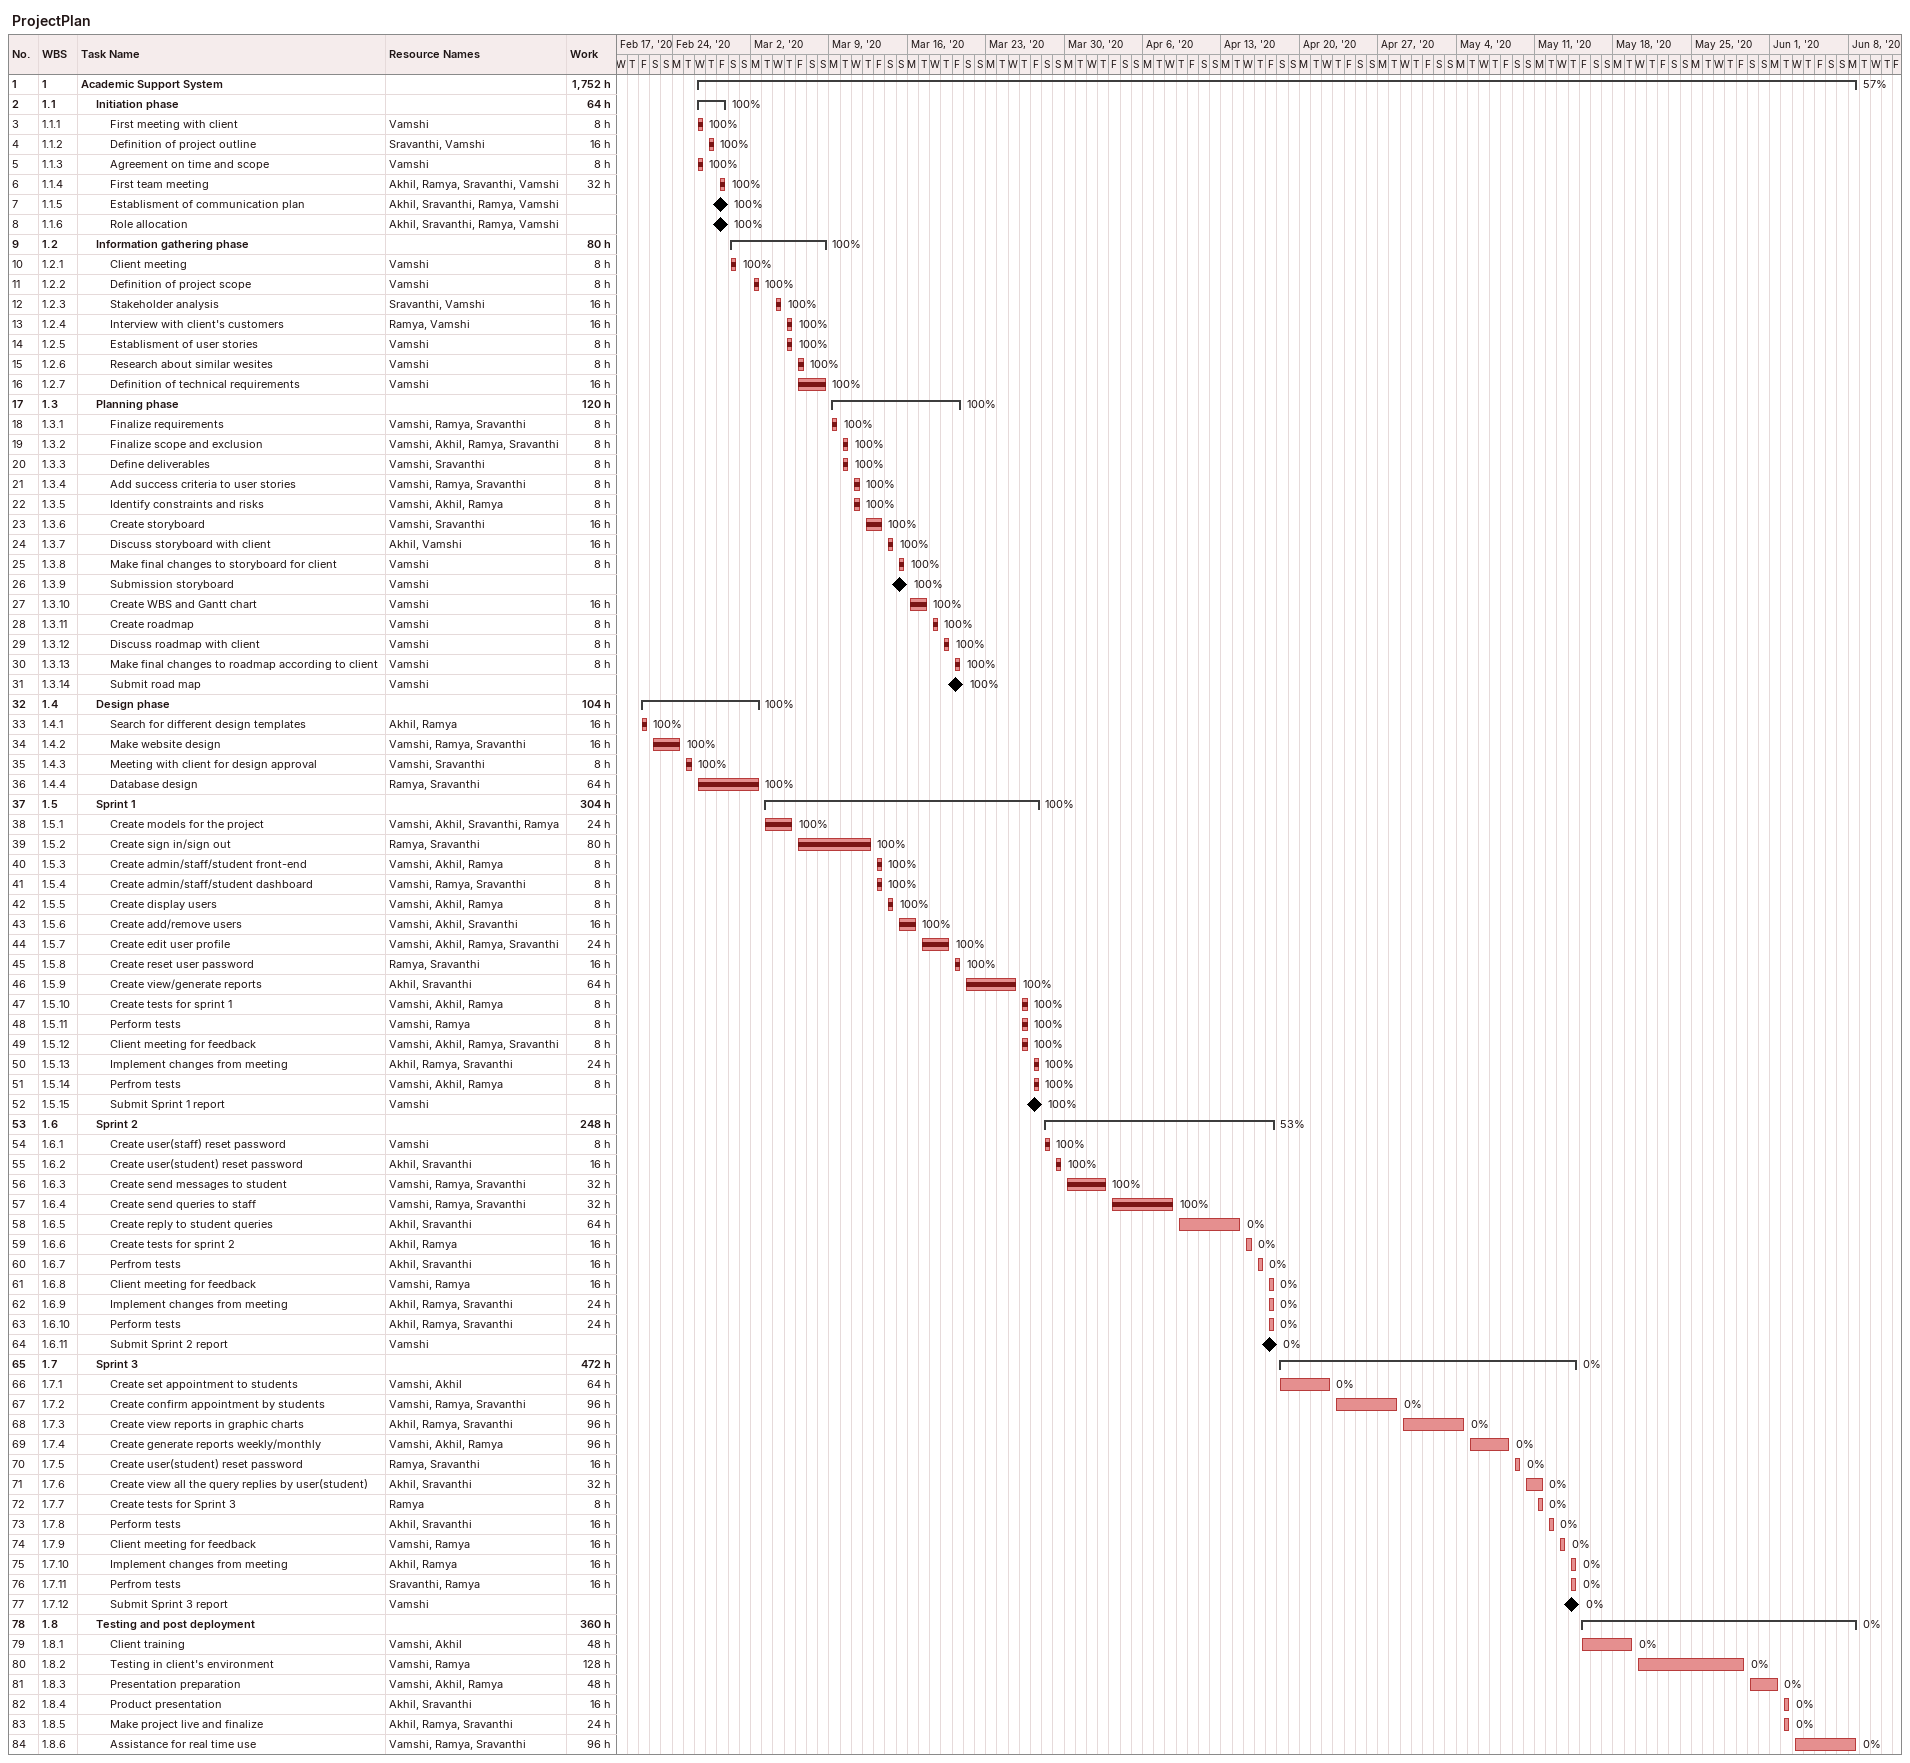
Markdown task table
ProjectPlan

| ID | WBS | Task | Start | Finish | Resources | % complete | Work (h) |
|---|---|---|---|---|---|---|---|
| 1 | 1 | **Academic Support System** | 2020-02-26 | 2020-06-08 |  | 57 | 1752 |
| 2 | 1.1 | **Initiation phase** | 2020-02-26 | 2020-02-28 |  | 100 | 64 |
| 3 | 1.1.1 | First meeting with client | 2020-02-26 | 2020-02-26 | Vamshi | 100 | 8 |
| 4 | 1.1.2 | Definition of project outline | 2020-02-27 | 2020-02-27 | Sravanthi, Vamshi | 100 | 16 |
| 5 | 1.1.3 | Agreement on time and scope | 2020-02-26 | 2020-02-26 | Vamshi | 100 | 8 |
| 6 | 1.1.4 | First team meeting | 2020-02-28 | 2020-02-28 | Akhil, Ramya, Sravanthi, Vamshi | 100 | 32 |
| 7 | 1.1.5 | Establisment of communication plan (milestone) | 2020-02-28 | 2020-02-28 | Akhil, Sravanthi, Ramya, Vamshi | 100 |  |
| 8 | 1.1.6 | Role allocation (milestone) | 2020-02-28 | 2020-02-28 | Akhil, Sravanthi, Ramya, Vamshi | 100 |  |
| 9 | 1.2 | **Information gathering phase** | 2020-02-29 | 2020-03-08 |  | 100 | 80 |
| 10 | 1.2.1 | Client meeting | 2020-02-29 | 2020-02-29 | Vamshi | 100 | 8 |
| 11 | 1.2.2 | Definition of project scope | 2020-03-02 | 2020-03-02 | Vamshi | 100 | 8 |
| 12 | 1.2.3 | Stakeholder analysis | 2020-03-04 | 2020-03-04 | Sravanthi, Vamshi | 100 | 16 |
| 13 | 1.2.4 | Interview with client's customers | 2020-03-05 | 2020-03-05 | Ramya, Vamshi | 100 | 16 |
| 14 | 1.2.5 | Establisment of user stories | 2020-03-05 | 2020-03-05 | Vamshi | 100 | 8 |
| 15 | 1.2.6 | Research about similar wesites | 2020-03-06 | 2020-03-06 | Vamshi | 100 | 8 |
| 16 | 1.2.7 | Definition of technical requirements | 2020-03-06 | 2020-03-08 | Vamshi | 100 | 16 |
| 17 | 1.3 | **Planning phase** | 2020-03-09 | 2020-03-20 |  | 100 | 120 |
| 18 | 1.3.1 | Finalize requirements | 2020-03-09 | 2020-03-09 | Vamshi, Ramya, Sravanthi | 100 | 8 |
| 19 | 1.3.2 | Finalize scope and exclusion | 2020-03-10 | 2020-03-10 | Vamshi, Akhil, Ramya, Sravanthi | 100 | 8 |
| 20 | 1.3.3 | Define deliverables | 2020-03-10 | 2020-03-10 | Vamshi, Sravanthi | 100 | 8 |
| 21 | 1.3.4 | Add success criteria to user stories | 2020-03-11 | 2020-03-11 | Vamshi, Ramya, Sravanthi | 100 | 8 |
| 22 | 1.3.5 | Identify constraints and risks | 2020-03-11 | 2020-03-11 | Vamshi, Akhil, Ramya | 100 | 8 |
| 23 | 1.3.6 | Create storyboard | 2020-03-12 | 2020-03-13 | Vamshi, Sravanthi | 100 | 16 |
| 24 | 1.3.7 | Discuss storyboard with client | 2020-03-14 | 2020-03-14 | Akhil, Vamshi | 100 | 16 |
| 25 | 1.3.8 | Make final changes to storyboard for client | 2020-03-15 | 2020-03-15 | Vamshi | 100 | 8 |
| 26 | 1.3.9 | Submission storyboard (milestone) | 2020-03-15 | 2020-03-15 | Vamshi | 100 |  |
| 27 | 1.3.10 | Create WBS and Gantt chart | 2020-03-16 | 2020-03-17 | Vamshi | 100 | 16 |
| 28 | 1.3.11 | Create roadmap | 2020-03-18 | 2020-03-18 | Vamshi | 100 | 8 |
| 29 | 1.3.12 | Discuss roadmap with client | 2020-03-19 | 2020-03-19 | Vamshi | 100 | 8 |
| 30 | 1.3.13 | Make final changes to roadmap according to client | 2020-03-20 | 2020-03-20 | Vamshi | 100 | 8 |
| 31 | 1.3.14 | Submit road map (milestone) | 2020-03-20 | 2020-03-20 | Vamshi | 100 |  |
| 32 | 1.4 | **Design phase** | 2020-02-21 | 2020-03-02 |  | 100 | 104 |
| 33 | 1.4.1 | Search for different design templates | 2020-02-21 | 2020-02-21 | Akhil, Ramya | 100 | 16 |
| 34 | 1.4.2 | Make website design | 2020-02-22 | 2020-02-24 | Vamshi, Ramya, Sravanthi | 100 | 16 |
| 35 | 1.4.3 | Meeting with client for design approval | 2020-02-25 | 2020-02-25 | Vamshi, Sravanthi | 100 | 8 |
| 36 | 1.4.4 | Database design | 2020-02-26 | 2020-03-02 | Ramya, Sravanthi | 100 | 64 |
| 37 | 1.5 | **Sprint 1** | 2020-03-03 | 2020-03-27 |  | 100 | 304 |
| 38 | 1.5.1 | Create models for the project | 2020-03-03 | 2020-03-05 | Vamshi, Akhil, Sravanthi, Ramya | 100 | 24 |
| 39 | 1.5.2 | Create sign in/sign out | 2020-03-06 | 2020-03-12 | Ramya, Sravanthi | 100 | 80 |
| 40 | 1.5.3 | Create admin/staff/student front-end | 2020-03-13 | 2020-03-13 | Vamshi, Akhil, Ramya | 100 | 8 |
| 41 | 1.5.4 | Create admin/staff/student dashboard | 2020-03-13 | 2020-03-13 | Vamshi, Ramya, Sravanthi | 100 | 8 |
| 42 | 1.5.5 | Create display users | 2020-03-14 | 2020-03-14 | Vamshi, Akhil, Ramya | 100 | 8 |
| 43 | 1.5.6 | Create add/remove users | 2020-03-15 | 2020-03-16 | Vamshi, Akhil, Sravanthi | 100 | 16 |
| 44 | 1.5.7 | Create edit user profile | 2020-03-17 | 2020-03-19 | Vamshi, Akhil, Ramya, Sravanthi | 100 | 24 |
| 45 | 1.5.8 | Create reset user password | 2020-03-20 | 2020-03-20 | Ramya, Sravanthi | 100 | 16 |
| 46 | 1.5.9 | Create view/generate reports | 2020-03-21 | 2020-03-25 | Akhil, Sravanthi | 100 | 64 |
| 47 | 1.5.10 | Create tests for sprint 1 | 2020-03-26 | 2020-03-26 | Vamshi, Akhil, Ramya | 100 | 8 |
| 48 | 1.5.11 | Perform tests | 2020-03-26 | 2020-03-26 | Vamshi, Ramya | 100 | 8 |
| 49 | 1.5.12 | Client meeting for feedback | 2020-03-26 | 2020-03-26 | Vamshi, Akhil, Ramya, Sravanthi | 100 | 8 |
| 50 | 1.5.13 | Implement changes from meeting | 2020-03-27 | 2020-03-27 | Akhil, Ramya, Sravanthi | 100 | 24 |
| 51 | 1.5.14 | Perfrom tests | 2020-03-27 | 2020-03-27 | Vamshi, Akhil, Ramya | 100 | 8 |
| 52 | 1.5.15 | Submit Sprint 1 report (milestone) | 2020-03-27 | 2020-03-27 | Vamshi | 100 |  |
| 53 | 1.6 | **Sprint 2** | 2020-03-28 | 2020-04-17 |  | 53 | 248 |
| 54 | 1.6.1 | Create user(staff) reset password | 2020-03-28 | 2020-03-28 | Vamshi | 100 | 8 |
| 55 | 1.6.2 | Create user(student) reset password | 2020-03-29 | 2020-03-29 | Akhil, Sravanthi | 100 | 16 |
| 56 | 1.6.3 | Create send messages to student | 2020-03-30 | 2020-04-02 | Vamshi, Ramya, Sravanthi | 100 | 32 |
| 57 | 1.6.4 | Create send queries to staff | 2020-04-03 | 2020-04-08 | Vamshi, Ramya, Sravanthi | 100 | 32 |
| 58 | 1.6.5 | Create reply to student queries | 2020-04-09 | 2020-04-14 | Akhil, Sravanthi | 0 | 64 |
| 59 | 1.6.6 | Create tests for sprint 2 | 2020-04-15 | 2020-04-15 | Akhil, Ramya | 0 | 16 |
| 60 | 1.6.7 | Perfrom tests | 2020-04-16 | 2020-04-16 | Akhil, Sravanthi | 0 | 16 |
| 61 | 1.6.8 | Client meeting for feedback | 2020-04-17 | 2020-04-17 | Vamshi, Ramya | 0 | 16 |
| 62 | 1.6.9 | Implement changes from meeting | 2020-04-17 | 2020-04-17 | Akhil, Ramya, Sravanthi | 0 | 24 |
| 63 | 1.6.10 | Perform tests | 2020-04-17 | 2020-04-17 | Akhil, Ramya, Sravanthi | 0 | 24 |
| 64 | 1.6.11 | Submit Sprint 2 report (milestone) | 2020-04-17 | 2020-04-17 | Vamshi | 0 |  |
| 65 | 1.7 | **Sprint 3** | 2020-04-18 | 2020-05-14 |  | 0 | 472 |
| 66 | 1.7.1 | Create set appointment to students | 2020-04-18 | 2020-04-22 | Vamshi, Akhil | 0 | 64 |
| 67 | 1.7.2 | Create confirm appointment by students | 2020-04-23 | 2020-04-28 | Vamshi, Ramya, Sravanthi | 0 | 96 |
| 68 | 1.7.3 | Create view reports in graphic charts | 2020-04-29 | 2020-05-04 | Akhil, Ramya, Sravanthi | 0 | 96 |
| 69 | 1.7.4 | Create generate reports weekly/monthly | 2020-05-05 | 2020-05-08 | Vamshi, Akhil, Ramya | 0 | 96 |
| 70 | 1.7.5 | Create user(student) reset password | 2020-05-09 | 2020-05-09 | Ramya, Sravanthi | 0 | 16 |
| 71 | 1.7.6 | Create view all the query replies by user(student) | 2020-05-10 | 2020-05-11 | Akhil, Sravanthi | 0 | 32 |
| 72 | 1.7.7 | Create tests for Sprint 3 | 2020-05-11 | 2020-05-11 | Ramya | 0 | 8 |
| 73 | 1.7.8 | Perform tests | 2020-05-12 | 2020-05-12 | Akhil, Sravanthi | 0 | 16 |
| 74 | 1.7.9 | Client meeting for feedback | 2020-05-13 | 2020-05-13 | Vamshi, Ramya | 0 | 16 |
| 75 | 1.7.10 | Implement changes from meeting | 2020-05-14 | 2020-05-14 | Akhil, Ramya | 0 | 16 |
| 76 | 1.7.11 | Perfrom tests | 2020-05-14 | 2020-05-14 | Sravanthi, Ramya | 0 | 16 |
| 77 | 1.7.12 | Submit Sprint 3 report (milestone) | 2020-05-14 | 2020-05-14 | Vamshi | 0 |  |
| 78 | 1.8 | **Testing and post deployment** | 2020-05-15 | 2020-06-08 |  | 0 | 360 |
| 79 | 1.8.1 | Client training | 2020-05-15 | 2020-05-19 | Vamshi, Akhil | 0 | 48 |
| 80 | 1.8.2 | Testing in client's environment | 2020-05-20 | 2020-05-29 | Vamshi, Ramya | 0 | 128 |
| 81 | 1.8.3 | Presentation preparation | 2020-05-30 | 2020-06-01 | Vamshi, Akhil, Ramya | 0 | 48 |
| 82 | 1.8.4 | Product presentation | 2020-06-02 | 2020-06-02 | Akhil, Sravanthi | 0 | 16 |
| 83 | 1.8.5 | Make project live and finalize | 2020-06-02 | 2020-06-02 | Akhil, Ramya, Sravanthi | 0 | 24 |
| 84 | 1.8.6 | Assistance for real time use | 2020-06-03 | 2020-06-08 | Vamshi, Ramya, Sravanthi | 0 | 96 |
